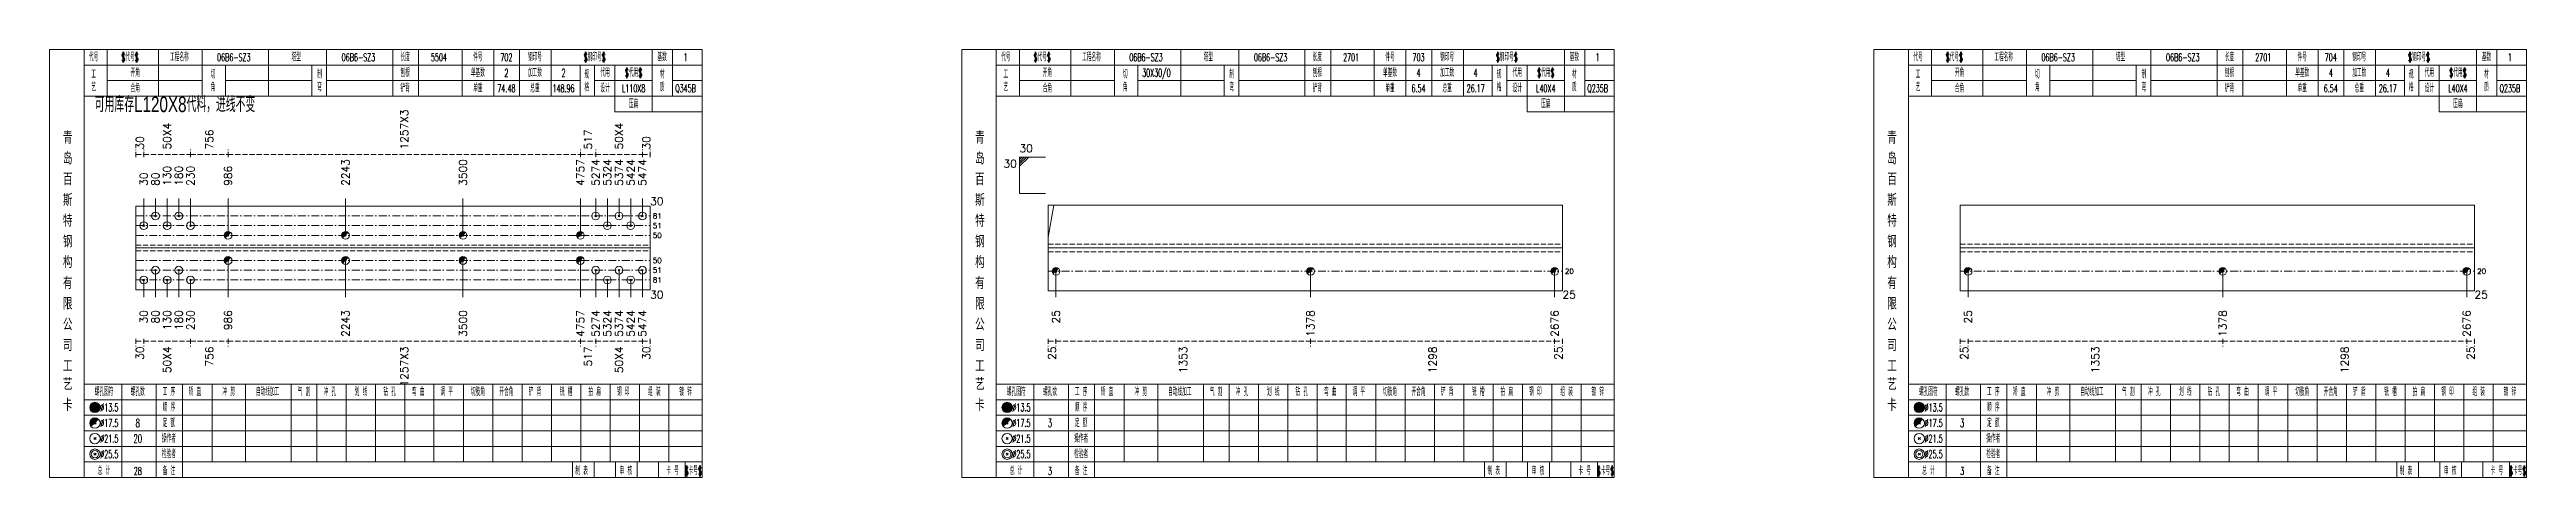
# Model space of a CAD drawing. Extents: x -533 to 8774, y 0 to 7979.
# Drawn here: x 703 to 1657, y 2954 to 3119 of the extents above; entities that cross this region are included whole.
import ezdxf
from ezdxf.enums import TextEntityAlignment as Align

# ---------------------------------------------------------------- set-up
doc = ezdxf.new("R2010")
doc.units = 0
doc.header["$MEASUREMENT"] = 0
doc.linetypes.add('一点画线', pattern=[5.2, 3, -1, 0.2, -1])
doc.linetypes.add('虚线', pattern=[2.75, 2, -0.75])
doc.layers.get('0').update_dxf_attribs({"linetype": 'CONTINUOUS', "lineweight": 25})
for name, color, linetype, lineweight in [('1', 7, 'CONTINUOUS', 25), ('4', 7, 'CONTINUOUS', 25), ('5', 7, 'CONTINUOUS', 25)]:
    doc.layers.add(name, color=color, linetype=linetype, lineweight=lineweight)
doc.styles.get("Standard").update_dxf_attribs({"font": 'simplex.shx', "width": 0.7, "height": 3, "bigfont": 'gbhzfs.shx'})

# ---------------------------------------------------------------- blocks, each defined once
blk = doc.blocks.new('孔17.5')
at = {"layer": '5', "color": 7, "linetype": 'Continuous', "lineweight": 0}
for p, q in [((-0.2, -0.2), (0.2, 0.2)), ((-0.2, 0.2), (0.2, -0.2))]:
    blk.add_line(p, q, dxfattribs=at)
at = {"layer": '5', "color": 7, "linetype": 'Continuous', "lineweight": 13}
blk.add_circle((0, 0), 1, dxfattribs=at)
for radius in [0.9, 0.8, 0.7, 0.6, 0.5, 0.4, 0.3, 0.2, 0.1]:
    blk.add_arc((0, 0), radius, 45, 225, dxfattribs=at)
blk = doc.blocks.new('孔21.5')
at = {"layer": '5', "color": 7, "linetype": 'Continuous', "lineweight": 13}
for p, q in [((-0.2, -0.2), (0.2, 0.2)), ((0.2, -0.2), (-0.2, 0.2))]:
    blk.add_line(p, q, dxfattribs=at)
blk.add_circle((0, 0), 1, dxfattribs=at)

msp = doc.modelspace()

# ---------------------------------------------------------------- linework, layer by layer
at = {"color": 8, "linetype": '虚线', "lineweight": 9}
for p, q in [((736.1, 3077.56), (736.1, 3080.56)), ((736.1, 3078.56), (739.1, 3078.56)), ((739.1, 3077.56), (739.1, 3080.56)), ((739.1, 3077.56), (739.1, 3080.56)), ((739.1, 3078.56), (757.1, 3078.56)), ((757.1, 3077.56), (757.1, 3080.56)), ((757.1, 3077.56), (757.1, 3080.56)), ((757.1, 3078.56), (771.59, 3078.56)), ((771.59, 3077.56), (771.59, 3080.56)), ((771.59, 3077.56), (771.59, 3080.56)), ((771.59, 3078.56), (907.31, 3078.56)), ((907.31, 3077.56), (907.31, 3080.56)), ((907.31, 3077.56), (907.31, 3080.56)), ((907.31, 3078.56), (913.2, 3078.56)), ((913.2, 3077.56), (913.2, 3080.56)), ((913.2, 3077.56), (913.2, 3080.56)), ((913.2, 3078.56), (931.2, 3078.56)), ((931.2, 3077.56), (931.2, 3080.56)), ((931.2, 3077.56), (931.2, 3080.56)), ((931.2, 3078.56), (934.2, 3078.56)), ((934.2, 3077.56), (934.2, 3080.56)), ((736.1, 3007.56), (736.1, 3004.56)), ((736.1, 3006.56), (739.1, 3006.56)), ((739.1, 3007.56), (739.1, 3004.56)), ((739.1, 3007.56), (739.1, 3004.56)), ((739.1, 3006.56), (757.1, 3006.56)), ((757.1, 3007.56), (757.1, 3004.56)), ((757.1, 3007.56), (757.1, 3004.56)), ((757.1, 3006.56), (771.59, 3006.56)), ((771.59, 3007.56), (771.59, 3004.56)), ((771.59, 3007.56), (771.59, 3004.56)), ((771.59, 3006.56), (907.31, 3006.56)), ((907.31, 3007.56), (907.31, 3004.56)), ((907.31, 3007.56), (907.31, 3004.56)), ((907.31, 3006.56), (913.2, 3006.56)), ((913.2, 3007.56), (913.2, 3004.56)), ((913.2, 3007.56), (913.2, 3004.56)), ((913.2, 3006.56), (931.2, 3006.56)), ((931.2, 3007.56), (931.2, 3004.56)), ((931.2, 3007.56), (931.2, 3004.56)), ((931.2, 3006.56), (934.2, 3006.56)), ((934.2, 3007.56), (934.2, 3004.56)), ((1087.5, 3007.56), (1087.5, 3004.56)), ((1087.5, 3006.56), (1090.5, 3006.56)), ((1090.5, 3007.56), (1090.5, 3004.56)), ((1090.5, 3007.56), (1090.5, 3004.56)), ((1090.5, 3006.56), (1188.57, 3006.56)), ((1188.57, 3007.56), (1188.57, 3004.56)), ((1188.57, 3007.56), (1188.57, 3004.56)), ((1188.57, 3006.56), (1282.6, 3006.56)), ((1282.6, 3007.56), (1282.6, 3004.56)), ((1282.6, 3007.56), (1282.6, 3004.56)), ((1282.6, 3006.56), (1285.6, 3006.56)), ((1285.6, 3007.56), (1285.6, 3004.56)), ((1438.9, 3007.56), (1438.9, 3004.56)), ((1438.9, 3006.56), (1441.9, 3006.56)), ((1441.9, 3007.56), (1441.9, 3004.56)), ((1441.9, 3007.56), (1441.9, 3004.56)), ((1441.9, 3006.56), (1539.97, 3006.56)), ((1539.97, 3007.56), (1539.97, 3004.56)), ((1539.97, 3007.56), (1539.97, 3004.56)), ((1539.97, 3006.56), (1634, 3006.56)), ((1634, 3007.56), (1634, 3004.56)), ((1634, 3007.56), (1634, 3004.56)), ((1634, 3006.56), (1637, 3006.56)), ((1637, 3007.56), (1637, 3004.56))]:
    msp.add_line(p, q, dxfattribs=at)
at = {"color": 7, "linetype": 'Continuous', "lineweight": 13}
for p, q in [((1076.5, 3077.56), (1086.5, 3077.56)), ((1076.5, 3063.56), (1076.5, 3077.56)), ((1077.38, 3077.56), (1076.5, 3076.68)), ((1078.25, 3077.56), (1076.5, 3075.81)), ((1079.12, 3077.56), (1076.5, 3074.93)), ((1080, 3077.56), (1076.5, 3074.06)), ((1076.5, 3063.56), (1086.5, 3063.56)), ((739.1, 3051.15), (739.1, 3061.56)), ((743.6, 3054.9), (743.6, 3061.56)), ((748.1, 3051.15), (748.1, 3061.56)), ((752.6, 3054.9), (752.6, 3061.56)), ((757.1, 3051.15), (757.1, 3061.56)), ((771.59, 3047.4), (771.59, 3061.56)), ((816.83, 3047.4), (816.83, 3061.56)), ((862.07, 3047.4), (862.07, 3061.56)), ((907.31, 3047.4), (907.31, 3061.56)), ((913.2, 3054.9), (913.2, 3061.56)), ((917.7, 3051.15), (917.7, 3061.56)), ((922.2, 3054.9), (922.2, 3061.56)), ((926.7, 3051.15), (926.7, 3061.56)), ((931.2, 3054.9), (931.2, 3061.56)), ((1087.5, 3046.68), (1089.7, 3059.06)), ((771.59, 3037.72), (771.59, 3023.56)), ((816.83, 3037.72), (816.83, 3023.56)), ((862.07, 3037.72), (862.07, 3023.56)), ((907.31, 3037.72), (907.31, 3023.56)), ((739.1, 3030.22), (739.1, 3023.56)), ((743.6, 3033.97), (743.6, 3023.56)), ((748.1, 3030.22), (748.1, 3023.56)), ((752.6, 3033.97), (752.6, 3023.56)), ((757.1, 3030.22), (757.1, 3023.56)), ((913.2, 3033.97), (913.2, 3023.56)), ((917.7, 3030.22), (917.7, 3023.56)), ((922.2, 3033.97), (922.2, 3023.56)), ((926.7, 3030.22), (926.7, 3023.56)), ((931.2, 3033.97), (931.2, 3023.56)), ((1090.5, 3033.56), (1090.5, 3023.56)), ((1188.57, 3033.56), (1188.57, 3023.56)), ((1282.6, 3033.56), (1282.6, 3023.56)), ((1441.9, 3033.56), (1441.9, 3023.56)), ((1539.97, 3033.56), (1539.97, 3023.56)), ((1634, 3033.56), (1634, 3023.56))]:
    msp.add_line(p, q, dxfattribs=at)
at = {"color": 7, "linetype": 'Continuous', "lineweight": 18}
for p, q in [((736.1, 3058.65), (736.1, 3026.47)), ((736.1, 3058.65), (934.2, 3058.65)), ((934.2, 3058.65), (934.2, 3026.47)), ((1087.5, 3059.06), (1087.5, 3026.06)), ((1087.5, 3059.06), (1285.6, 3059.06)), ((1285.6, 3059.06), (1285.6, 3026.06)), ((1438.9, 3059.06), (1438.9, 3026.06)), ((1438.9, 3059.06), (1637, 3059.06)), ((1637, 3059.06), (1637, 3026.06)), ((736.1, 3042.56), (934.2, 3042.56)), ((1087.5, 3042.56), (1285.6, 3042.56)), ((1438.9, 3042.56), (1637, 3042.56))]:
    msp.add_line(p, q, dxfattribs=at)
at = {"color": 3, "linetype": '一点画线', "lineweight": 13}
for p, q in [((736.1, 3054.9), (934.2, 3054.9)), ((736.1, 3051.15), (934.2, 3051.15)), ((736.1, 3047.4), (934.2, 3047.4)), ((736.1, 3037.72), (934.2, 3037.72)), ((736.1, 3033.97), (934.2, 3033.97)), ((736.1, 3030.22), (934.2, 3030.22)), ((1087.5, 3033.56), (1285.6, 3033.56)), ((1438.9, 3033.56), (1637, 3033.56))]:
    msp.add_line(p, q, dxfattribs=at)
at = {"color": 1, "linetype": '虚线', "lineweight": 18}
for p, q in [((1087.5, 3044.06), (1285.6, 3044.06)), ((1438.9, 3044.06), (1637, 3044.06)), ((736.1, 3043.65), (934.2, 3043.65)), ((736.1, 3041.47), (934.2, 3041.47)), ((1087.5, 3041.06), (1285.6, 3041.06)), ((1438.9, 3041.06), (1637, 3041.06))]:
    msp.add_line(p, q, dxfattribs=at)
at = {"layer": '1', "color": 7, "linetype": 'Continuous', "lineweight": 18}
for p, q in [((736.1, 3026.47), (934.2, 3026.47)), ((1087.5, 3026.06), (1285.6, 3026.06)), ((1438.9, 3026.06), (1637, 3026.06))]:
    msp.add_line(p, q, dxfattribs=at)
at = {"layer": '4', "color": 1, "linetype": 'Continuous', "lineweight": 18}
for p, q in [((716.1, 2954.06), (716.1, 3119.06)), ((716.1, 3113.06), (954.2, 3113.06)), ((725, 3101.06), (725, 3119.06)), ((744.8, 3101.06), (744.8, 3119.06)), ((761.6, 3101.06), (761.6, 3119.06)), ((770.6, 3101.06), (770.6, 3113.06)), ((787.2, 3101.06), (787.2, 3119.06)), ((803.9, 3101.06), (803.9, 3113.06)), ((809.5, 3101.06), (809.5, 3119.06)), ((835, 3101.06), (835, 3119.06)), ((845, 3101.06), (845, 3119.06)), ((861.7, 3101.06), (861.7, 3119.06)), ((873.9, 3101.06), (873.9, 3119.06)), ((883.9, 3101.06), (883.9, 3119.06)), ((896.1, 3101.06), (896.1, 3119.06)), ((907.2, 3101.06), (907.2, 3113.06)), ((912.8, 3101.06), (912.8, 3113.06)), ((920.6, 3095.06), (920.6, 3113.06)), ((935, 3095.06), (935, 3119.06)), ((942.8, 3101.06), (942.8, 3119.06)), ((1067.5, 2954.06), (1067.5, 3119.06)), ((1067.5, 3113.06), (1305.6, 3113.06)), ((1076.4, 3101.06), (1076.4, 3119.06)), ((1096.2, 3101.06), (1096.2, 3119.06)), ((1113, 3101.06), (1113, 3119.06)), ((1122, 3101.06), (1122, 3113.06)), ((1138.6, 3101.06), (1138.6, 3119.06)), ((1155.3, 3101.06), (1155.3, 3113.06)), ((1160.9, 3101.06), (1160.9, 3119.06)), ((1186.4, 3101.06), (1186.4, 3119.06)), ((1196.4, 3101.06), (1196.4, 3119.06)), ((1213.1, 3101.06), (1213.1, 3119.06)), ((1225.3, 3101.06), (1225.3, 3119.06)), ((1235.3, 3101.06), (1235.3, 3119.06)), ((1247.5, 3101.06), (1247.5, 3119.06)), ((1258.6, 3101.06), (1258.6, 3113.06)), ((1264.2, 3101.06), (1264.2, 3113.06)), ((1272, 3095.06), (1272, 3113.06)), ((1286.4, 3095.06), (1286.4, 3119.06)), ((1294.2, 3101.06), (1294.2, 3119.06)), ((1418.9, 2954.06), (1418.9, 3119.06)), ((1418.9, 3113.06), (1657, 3113.06)), ((1427.8, 3101.06), (1427.8, 3119.06)), ((1447.6, 3101.06), (1447.6, 3119.06)), ((1464.4, 3101.06), (1464.4, 3119.06)), ((1473.4, 3101.06), (1473.4, 3113.06)), ((1490, 3101.06), (1490, 3119.06)), ((1506.7, 3101.06), (1506.7, 3113.06)), ((1512.3, 3101.06), (1512.3, 3119.06)), ((1537.8, 3101.06), (1537.8, 3119.06)), ((1547.8, 3101.06), (1547.8, 3119.06)), ((1564.5, 3101.06), (1564.5, 3119.06)), ((1576.7, 3101.06), (1576.7, 3119.06)), ((1586.7, 3101.06), (1586.7, 3119.06)), ((1598.9, 3101.06), (1598.9, 3119.06)), ((1610, 3101.06), (1610, 3113.06)), ((1615.6, 3101.06), (1615.6, 3113.06)), ((1623.4, 3095.06), (1623.4, 3113.06)), ((1637.8, 3095.06), (1637.8, 3119.06)), ((1645.6, 3101.06), (1645.6, 3119.06)), ((725, 3107.06), (761.6, 3107.06)), ((770.6, 3107.06), (803.9, 3107.06)), ((809.5, 3107.06), (907.2, 3107.06)), ((912.8, 3107.06), (935, 3107.06)), ((942.8, 3107.06), (954.2, 3107.06)), ((1076.4, 3107.06), (1113, 3107.06)), ((1122, 3107.06), (1155.3, 3107.06)), ((1160.9, 3107.06), (1258.6, 3107.06)), ((1264.2, 3107.06), (1286.4, 3107.06)), ((1294.2, 3107.06), (1305.6, 3107.06)), ((1427.8, 3107.06), (1464.4, 3107.06)), ((1473.4, 3107.06), (1506.7, 3107.06)), ((1512.3, 3107.06), (1610, 3107.06)), ((1615.6, 3107.06), (1637.8, 3107.06)), ((1645.6, 3107.06), (1657, 3107.06)), ((716.1, 3101.06), (954.2, 3101.06)), ((920.6, 3095.06), (954.2, 3095.06)), ((1067.5, 3101.06), (1305.6, 3101.06)), ((1272, 3095.06), (1305.6, 3095.06)), ((1418.9, 3101.06), (1657, 3101.06)), ((1623.4, 3095.06), (1657, 3095.06)), ((716.1, 2990.06), (954.2, 2990.06)), ((730.6, 2954.06), (730.6, 2990.06)), ((743.9, 2954.06), (743.9, 2990.06)), ((754, 2954.06), (754, 2990.06)), ((765.4, 2960.06), (765.4, 2990.06)), ((778.3, 2960.06), (778.3, 2990.06)), ((795.9, 2960.06), (795.9, 2990.06)), ((805.8, 2960.06), (805.8, 2990.06)), ((817.1, 2960.06), (817.1, 2990.06)), ((828.4, 2960.06), (828.4, 2990.06)), ((839.7, 2960.06), (839.7, 2990.06)), ((850.9, 2960.06), (850.9, 2990.06)), ((862.3, 2960.06), (862.3, 2990.06)), ((873.6, 2960.06), (873.6, 2990.06)), ((884.9, 2960.06), (884.9, 2990.06)), ((896.2, 2960.06), (896.2, 2990.06)), ((907.5, 2960.06), (907.5, 2990.06)), ((918.8, 2960.06), (918.8, 2990.06)), ((930.1, 2960.06), (930.1, 2990.06)), ((941.4, 2960.06), (941.4, 2990.06)), ((1067.5, 2990.06), (1305.6, 2990.06)), ((1082, 2954.06), (1082, 2990.06)), ((1095.3, 2954.06), (1095.3, 2990.06)), ((1105.4, 2954.06), (1105.4, 2990.06)), ((1116.8, 2960.06), (1116.8, 2990.06)), ((1129.7, 2960.06), (1129.7, 2990.06)), ((1147.3, 2960.06), (1147.3, 2990.06)), ((1157.2, 2960.06), (1157.2, 2990.06)), ((1168.5, 2960.06), (1168.5, 2990.06)), ((1179.8, 2960.06), (1179.8, 2990.06)), ((1191.1, 2960.06), (1191.1, 2990.06)), ((1202.3, 2960.06), (1202.3, 2990.06)), ((1213.7, 2960.06), (1213.7, 2990.06)), ((1225, 2960.06), (1225, 2990.06)), ((1236.3, 2960.06), (1236.3, 2990.06)), ((1247.6, 2960.06), (1247.6, 2990.06)), ((1258.9, 2960.06), (1258.9, 2990.06)), ((1270.2, 2960.06), (1270.2, 2990.06)), ((1281.5, 2960.06), (1281.5, 2990.06)), ((1292.8, 2960.06), (1292.8, 2990.06)), ((1418.9, 2990.06), (1657, 2990.06)), ((1433.4, 2954.06), (1433.4, 2990.06)), ((1446.7, 2954.06), (1446.7, 2990.06)), ((1456.8, 2954.06), (1456.8, 2990.06)), ((1468.2, 2960.06), (1468.2, 2990.06)), ((1481.1, 2960.06), (1481.1, 2990.06)), ((1498.7, 2960.06), (1498.7, 2990.06)), ((1508.6, 2960.06), (1508.6, 2990.06)), ((1519.9, 2960.06), (1519.9, 2990.06)), ((1531.2, 2960.06), (1531.2, 2990.06)), ((1542.5, 2960.06), (1542.5, 2990.06)), ((1553.7, 2960.06), (1553.7, 2990.06)), ((1565.1, 2960.06), (1565.1, 2990.06)), ((1576.4, 2960.06), (1576.4, 2990.06)), ((1587.7, 2960.06), (1587.7, 2990.06)), ((1599, 2960.06), (1599, 2990.06)), ((1610.3, 2960.06), (1610.3, 2990.06)), ((1621.6, 2960.06), (1621.6, 2990.06)), ((1632.9, 2960.06), (1632.9, 2990.06)), ((1644.2, 2960.06), (1644.2, 2990.06)), ((716.1, 2984.06), (954.2, 2984.06)), ((716.1, 2978.06), (954.2, 2978.06)), ((1067.5, 2984.06), (1305.6, 2984.06)), ((1067.5, 2978.06), (1305.6, 2978.06)), ((1418.9, 2984.06), (1657, 2984.06)), ((1418.9, 2978.06), (1657, 2978.06)), ((716.1, 2972.06), (954.2, 2972.06)), ((1067.5, 2972.06), (1305.6, 2972.06)), ((1418.9, 2972.06), (1657, 2972.06)), ((716.1, 2966.06), (954.2, 2966.06)), ((716.1, 2960.06), (954.2, 2960.06)), ((904.2, 2954.06), (904.2, 2960.06)), ((912.6, 2954.06), (912.6, 2960.06)), ((920.8, 2954.06), (920.8, 2960.06)), ((929.2, 2954.06), (929.2, 2960.06)), ((937.4, 2954.06), (937.4, 2960.06)), ((947.7, 2954.06), (947.7, 2960.06)), ((1067.5, 2966.06), (1305.6, 2966.06)), ((1067.5, 2960.06), (1305.6, 2960.06)), ((1255.6, 2954.06), (1255.6, 2960.06)), ((1264, 2954.06), (1264, 2960.06)), ((1272.2, 2954.06), (1272.2, 2960.06)), ((1280.6, 2954.06), (1280.6, 2960.06)), ((1288.8, 2954.06), (1288.8, 2960.06)), ((1299.1, 2954.06), (1299.1, 2960.06)), ((1418.9, 2966.06), (1657, 2966.06)), ((1418.9, 2960.06), (1657, 2960.06)), ((1607, 2954.06), (1607, 2960.06)), ((1615.4, 2954.06), (1615.4, 2960.06)), ((1623.6, 2954.06), (1623.6, 2960.06)), ((1632, 2954.06), (1632, 2960.06)), ((1640.2, 2954.06), (1640.2, 2960.06)), ((1650.5, 2954.06), (1650.5, 2960.06))]:
    msp.add_line(p, q, dxfattribs=at)
at = {"layer": '4', "color": 7, "linetype": 'Continuous', "lineweight": 13}
for p, q in [((720.1, 2980.86), (720.5, 2981.26)), ((720.5, 2980.86), (720.1, 2981.26)), ((1071.5, 2980.86), (1071.9, 2981.26)), ((1071.9, 2980.86), (1071.5, 2981.26)), ((1422.9, 2980.86), (1423.3, 2981.26)), ((1423.3, 2980.86), (1422.9, 2981.26)), ((719.9, 2968.66), (720.7, 2969.46)), ((720.7, 2968.66), (719.9, 2969.46)), ((1071.3, 2968.66), (1072.1, 2969.46)), ((1072.1, 2968.66), (1071.3, 2969.46)), ((1422.7, 2968.66), (1423.5, 2969.46)), ((1423.5, 2968.66), (1422.7, 2969.46)), ((719.9, 2962.66), (720.7, 2963.46)), ((720.7, 2962.66), (719.9, 2963.46)), ((1071.3, 2962.66), (1072.1, 2963.46)), ((1072.1, 2962.66), (1071.3, 2963.46)), ((1422.7, 2962.66), (1423.5, 2963.46)), ((1423.5, 2962.66), (1422.7, 2963.46))]:
    msp.add_line(p, q, dxfattribs=at)
at = {"layer": '4', "color": 7, "linetype": 'Continuous', "lineweight": 0}
for p, q in [((719.9, 2974.66), (720.7, 2975.46)), ((719.9, 2975.46), (720.7, 2974.66)), ((1071.3, 2974.66), (1072.1, 2975.46)), ((1071.3, 2975.46), (1072.1, 2974.66)), ((1422.7, 2974.66), (1423.5, 2975.46)), ((1422.7, 2975.46), (1423.5, 2974.66))]:
    msp.add_line(p, q, dxfattribs=at)
at = {"layer": '4', "color": 1, "linetype": 'Continuous', "lineweight": 18}
for points in [[(702.8, 3119.06), (702.8, 2954.06), (954.2, 2954.06), (954.2, 3119.06)], [(1054.2, 3119.06), (1054.2, 2954.06), (1305.6, 2954.06), (1305.6, 3119.06)], [(1405.6, 3119.06), (1405.6, 2954.06), (1657, 2954.06), (1657, 3119.06)]]:
    msp.add_lwpolyline(points, close=True, dxfattribs=at)
at = {"layer": '4', "color": 7, "linetype": 'Continuous', "lineweight": 13}
for centre, radius in [((720.3, 2981.06), 2), ((720.3, 2981.06), 1.8), ((720.3, 2981.06), 1.6), ((720.3, 2981.06), 1.4), ((720.3, 2981.06), 1.2), ((720.3, 2981.06), 1), ((720.3, 2981.06), 0.8), ((720.3, 2981.06), 0.6), ((720.3, 2981.06), 0.4), ((720.3, 2981.06), 0.2), ((1071.7, 2981.06), 2), ((1071.7, 2981.06), 1.8), ((1071.7, 2981.06), 1.6), ((1071.7, 2981.06), 1.4), ((1071.7, 2981.06), 1.2), ((1071.7, 2981.06), 1), ((1071.7, 2981.06), 0.8), ((1071.7, 2981.06), 0.6), ((1071.7, 2981.06), 0.4), ((1071.7, 2981.06), 0.2), ((1423.1, 2981.06), 2), ((1423.1, 2981.06), 1.8), ((1423.1, 2981.06), 1.6), ((1423.1, 2981.06), 1.4), ((1423.1, 2981.06), 1.2), ((1423.1, 2981.06), 1), ((1423.1, 2981.06), 0.8), ((1423.1, 2981.06), 0.6), ((1423.1, 2981.06), 0.4), ((1423.1, 2981.06), 0.2), ((720.3, 2975.06), 2), ((720.3, 2969.06), 2), ((1071.7, 2975.06), 2), ((1071.7, 2969.06), 2), ((1423.1, 2975.06), 2), ((1423.1, 2969.06), 2), ((720.3, 2963.06), 2), ((720.3, 2963.06), 1.4), ((1071.7, 2963.06), 2), ((1071.7, 2963.06), 1.4), ((1423.1, 2963.06), 2), ((1423.1, 2963.06), 1.4)]:
    msp.add_circle(centre, radius, dxfattribs=at)
for centre, radius in [((720.3, 2975.06), 1.8), ((720.3, 2975.06), 1.6), ((720.3, 2975.06), 1.4), ((720.3, 2975.06), 1.2), ((720.3, 2975.06), 1), ((720.3, 2975.06), 0.8), ((720.3, 2975.06), 0.6), ((720.3, 2975.06), 0.4), ((720.3, 2975.06), 0.2), ((1071.7, 2975.06), 1.8), ((1071.7, 2975.06), 1.6), ((1071.7, 2975.06), 1.4), ((1071.7, 2975.06), 1.2), ((1071.7, 2975.06), 1), ((1071.7, 2975.06), 0.8), ((1071.7, 2975.06), 0.6), ((1071.7, 2975.06), 0.4), ((1071.7, 2975.06), 0.2), ((1423.1, 2975.06), 1.8), ((1423.1, 2975.06), 1.6), ((1423.1, 2975.06), 1.4), ((1423.1, 2975.06), 1.2), ((1423.1, 2975.06), 1), ((1423.1, 2975.06), 0.8), ((1423.1, 2975.06), 0.6), ((1423.1, 2975.06), 0.4), ((1423.1, 2975.06), 0.2)]:
    msp.add_arc(centre, radius, 45, 225, dxfattribs=at)

# ---------------------------------------------------------------- block references
at = {"color": 7, "linetype": 'Continuous', "lineweight": 13, "xscale": 1.5, "yscale": 1.5, "zscale": 1.5}
for name, p in [('孔21.5', (743.6, 3054.9)), ('孔21.5', (752.6, 3054.9)), ('孔21.5', (913.2, 3054.9)), ('孔21.5', (922.2, 3054.9)), ('孔21.5', (931.2, 3054.9)), ('孔21.5', (739.1, 3051.15)), ('孔21.5', (748.1, 3051.15)), ('孔21.5', (757.1, 3051.15)), ('孔17.5', (771.59, 3047.4)), ('孔17.5', (816.83, 3047.4)), ('孔17.5', (862.07, 3047.4)), ('孔17.5', (907.31, 3047.4)), ('孔21.5', (917.7, 3051.15)), ('孔21.5', (926.7, 3051.15))]:
    msp.add_blockref(name, p, dxfattribs=at)
at = {"layer": '1', "color": 7, "linetype": 'Continuous', "lineweight": 13, "xscale": 1.5, "yscale": 1.5, "zscale": 1.5}
for name, p in [('孔21.5', (743.6, 3033.97)), ('孔21.5', (752.6, 3033.97)), ('孔17.5', (771.59, 3037.72)), ('孔17.5', (816.83, 3037.72)), ('孔17.5', (862.07, 3037.72)), ('孔17.5', (907.31, 3037.72)), ('孔21.5', (913.2, 3033.97)), ('孔21.5', (922.2, 3033.97)), ('孔21.5', (931.2, 3033.97)), ('孔17.5', (1090.5, 3033.56)), ('孔17.5', (1188.57, 3033.56)), ('孔17.5', (1282.6, 3033.56)), ('孔17.5', (1441.9, 3033.56)), ('孔17.5', (1539.97, 3033.56)), ('孔17.5', (1634, 3033.56)), ('孔21.5', (739.1, 3030.22)), ('孔21.5', (748.1, 3030.22)), ('孔21.5', (757.1, 3030.22)), ('孔21.5', (917.7, 3030.22)), ('孔21.5', (926.7, 3030.22))]:
    msp.add_blockref(name, p, dxfattribs=at)

# ---------------------------------------------------------------- texts
at = {"color": 8, "linetype": 'Continuous', "lineweight": 9}
for s, p in [('1257X3', (839.45, 3080.56)), ('30', (737.6, 3080.56)), ('50X4', (748.1, 3080.56)), ('756', (764.34, 3080.56)), ('517', (910.26, 3080.56)), ('50X4', (922.2, 3080.56)), ('30', (932.7, 3080.56))]:
    msp.add_text(s, height=3, rotation=90, dxfattribs=at).set_placement(p, align=Align.MIDDLE_LEFT)
at = {"color": 7, "linetype": 'Continuous', "lineweight": 13}
msp.add_text('30', height=3, dxfattribs=at).set_placement((1076.5, 3078.56), align=Align.BOTTOM_LEFT)
for s, p in [('130', (748.1, 3066.56)), ('180', (752.6, 3066.56)), ('230', (757.1, 3066.56)), ('986', (771.59, 3066.56)), ('2243', (816.83, 3066.56)), ('3500', (862.07, 3066.56)), ('4757', (907.31, 3066.56)), ('5274', (913.2, 3066.56)), ('5324', (917.7, 3066.56)), ('5374', (922.2, 3066.56)), ('5424', (926.7, 3066.56)), ('5474', (931.2, 3066.56)), ('30', (739.1, 3066.56)), ('80', (743.6, 3066.56))]:
    msp.add_text(s, height=3, rotation=90, dxfattribs=at).set_placement(p, align=Align.MIDDLE_LEFT)
msp.add_text('30', height=3, dxfattribs=at).set_placement((1075.5, 3076.56), align=Align.TOP_RIGHT)
for s, height, p in [('30', 3, (934.2, 3060.56)), ('81', 2, (935.2, 3054.9)), ('51', 2, (935.2, 3051.15)), ('50', 2, (935.2, 3047.4)), ('50', 2, (935.2, 3037.72)), ('51', 2, (935.2, 3033.97)), ('20', 2, (1286.6, 3033.56)), ('20', 2, (1638, 3033.56)), ('81', 2, (935.2, 3030.22))]:
    msp.add_text(s, height=height, dxfattribs=at).set_placement(p, align=Align.MIDDLE_LEFT)
at = {"color": 8, "linetype": 'Continuous', "lineweight": 9}
for s, p in [('30', (737.6, 3004.56)), ('50X4', (748.1, 3004.56)), ('756', (764.34, 3004.56)), ('1257X3', (839.45, 3004.56)), ('517', (910.26, 3004.56)), ('50X4', (922.2, 3004.56)), ('30', (932.7, 3004.56)), ('25', (1089, 3004.56)), ('1353', (1139.53, 3004.56)), ('1298', (1235.58, 3004.56)), ('25', (1284.1, 3004.56)), ('25', (1440.4, 3004.56)), ('1353', (1490.93, 3004.56)), ('1298', (1586.98, 3004.56)), ('25', (1635.5, 3004.56))]:
    msp.add_text(s, height=3, rotation=90, dxfattribs=at).set_placement(p, align=Align.MIDDLE_RIGHT)
at = {"color": 0, "linetype": 'Continuous', "insert": (720.24, 3100.93), "char_height": 6, "width": 126.2495, "attachment_point": 1}
msp.add_mtext('可用库存{\\fArial|b0|i0|c0|p32;L120X8}代料，进线不变', dxfattribs=at)
at = {"layer": '1', "color": 7, "linetype": 'Continuous', "lineweight": 13}
for s, p in [('30', (934.2, 3024.56)), ('25', (1285.6, 3024.56)), ('25', (1637, 3024.56))]:
    msp.add_text(s, height=3, dxfattribs=at).set_placement(p, align=Align.MIDDLE_LEFT)
for s, p in [('30', (739.1, 3018.56)), ('80', (743.6, 3018.56)), ('130', (748.1, 3018.56)), ('180', (752.6, 3018.56)), ('230', (757.1, 3018.56)), ('986', (771.59, 3018.56)), ('2243', (816.83, 3018.56)), ('3500', (862.07, 3018.56)), ('4757', (907.31, 3018.56)), ('5274', (913.2, 3018.56)), ('5324', (917.7, 3018.56)), ('5374', (922.2, 3018.56)), ('5424', (926.7, 3018.56)), ('5474', (931.2, 3018.56)), ('25', (1090.5, 3018.56)), ('1378', (1188.57, 3018.56)), ('2676', (1282.6, 3018.56)), ('25', (1441.9, 3018.56)), ('1378', (1539.97, 3018.56)), ('2676', (1634, 3018.56))]:
    msp.add_text(s, height=3, rotation=90, dxfattribs=at).set_placement(p, align=Align.MIDDLE_RIGHT)
at = {"layer": '4', "color": 1, "linetype": 'Continuous', "lineweight": 13}
for s, height, width, p in [('代号', 3, 0.6, (719.8, 3116.06)), ('工', 3, 0.6, (719.8, 3109.46)), ('$代号$', 3, 0.6, (733.8, 3116.06)), ('开角', 3, 0.6, (735.8, 3110.06)), ('工程名称', 3, 0.6, (752.8, 3116.06)), ('切', 3, 0.6, (765.8, 3109.46)), ('06B6-SZ3', 3, 0.6, (773.8, 3116.06)), ('塔型', 3, 0.6, (797.8, 3116.06)), ('制', 3, 0.6, (806.8, 3109.46)), ('06B6-SZ3', 3, 0.6, (821.8, 3116.06)), ('刨根', 3, 0.6, (839.8, 3110.06)), ('长度', 3, 0.6, (839.8, 3116.06)), ('5504', 3, 0.6, (852.8, 3116.06)), ('单基数', 3, 0.6, (867.8, 3110.06)), ('件号', 3, 0.6, (867.8, 3116.06)), ('702', 3, 0.6, (878.8, 3116.06)), ('2', 3, 0.6, (878.8, 3110.06)), ('加工数', 3, 0.6, (889.8, 3110.06)), ('钢印号', 3, 0.6, (889.8, 3116.06)), ('2', 3, 0.6, (900.8, 3110.06)), ('规', 3, 0.6, (909.8, 3109.46)), ('$钢印号$', 3, 0.6, (912.8, 3116.06)), ('代用', 3, 0.6, (916.8, 3110.06)), ('$代用$', 3, 0.6, (927.8, 3110.06)), ('基数', 3, 0.6, (938.8, 3116.06)), ('材', 3, 0.6, (938.8, 3109.46)), ('1', 3, 0.6, (947.8, 3116.06)), ('代号', 3, 0.6, (1071.2, 3116.06)), ('工', 3, 0.6, (1071.2, 3109.46)), ('$代号$', 3, 0.6, (1085.2, 3116.06)), ('开角', 3, 0.6, (1087.2, 3110.06)), ('工程名称', 3, 0.6, (1104.2, 3116.06)), ('切', 3, 0.6, (1117.2, 3109.46)), ('06B6-SZ3', 3, 0.6, (1125.2, 3116.06)), ('30X30/0', 3, 0.6, (1129.2, 3110.06)), ('塔型', 3, 0.6, (1149.2, 3116.06)), ('制', 3, 0.6, (1158.2, 3109.46)), ('06B6-SZ3', 3, 0.6, (1173.2, 3116.06)), ('刨根', 3, 0.6, (1191.2, 3110.06)), ('长度', 3, 0.6, (1191.2, 3116.06)), ('2701', 3, 0.6, (1204.2, 3116.06)), ('单基数', 3, 0.6, (1219.2, 3110.06)), ('件号', 3, 0.6, (1219.2, 3116.06)), ('703', 3, 0.6, (1230.2, 3116.06)), ('4', 3, 0.6, (1230.2, 3110.06)), ('加工数', 3, 0.6, (1241.2, 3110.06)), ('钢印号', 3, 0.6, (1241.2, 3116.06)), ('4', 3, 0.6, (1252.2, 3110.06)), ('规', 3, 0.6, (1261.2, 3109.46)), ('$钢印号$', 3, 0.6, (1264.2, 3116.06)), ('代用', 3, 0.6, (1268.2, 3110.06)), ('$代用$', 3, 0.6, (1279.2, 3110.06)), ('基数', 3, 0.6, (1290.2, 3116.06)), ('材', 3, 0.6, (1290.2, 3109.46)), ('1', 3, 0.6, (1299.2, 3116.06)), ('代号', 3, 0.6, (1422.6, 3116.06)), ('工', 3, 0.6, (1422.6, 3109.46)), ('$代号$', 3, 0.6, (1436.6, 3116.06)), ('开角', 3, 0.6, (1438.6, 3110.06)), ('工程名称', 3, 0.6, (1455.6, 3116.06)), ('切', 3, 0.6, (1468.6, 3109.46)), ('06B6-SZ3', 3, 0.6, (1476.6, 3116.06)), ('塔型', 3, 0.6, (1500.6, 3116.06)), ('制', 3, 0.6, (1509.6, 3109.46)), ('06B6-SZ3', 3, 0.6, (1524.6, 3116.06)), ('刨根', 3, 0.6, (1542.6, 3110.06)), ('长度', 3, 0.6, (1542.6, 3116.06)), ('2701', 3, 0.6, (1555.6, 3116.06)), ('单基数', 3, 0.6, (1570.6, 3110.06)), ('件号', 3, 0.6, (1570.6, 3116.06)), ('704', 3, 0.6, (1581.6, 3116.06)), ('4', 3, 0.6, (1581.6, 3110.06)), ('加工数', 3, 0.6, (1592.6, 3110.06)), ('钢印号', 3, 0.6, (1592.6, 3116.06)), ('4', 3, 0.6, (1603.6, 3110.06)), ('规', 3, 0.6, (1612.6, 3109.46)), ('$钢印号$', 3, 0.6, (1615.6, 3116.06)), ('代用', 3, 0.6, (1619.6, 3110.06)), ('$代用$', 3, 0.6, (1630.6, 3110.06)), ('基数', 3, 0.6, (1641.6, 3116.06)), ('材', 3, 0.6, (1641.6, 3109.46)), ('1', 3, 0.6, (1650.6, 3116.06)), ('艺', 3, 0.6, (719.8, 3104.46)), ('合角', 3, 0.6, (735.8, 3104.06)), ('角', 3, 0.6, (765.8, 3104.46)), ('弯', 3, 0.6, (806.8, 3104.46)), ('铲背', 3, 0.6, (839.8, 3104.06)), ('单重', 3, 0.6, (867.8, 3104.06)), ('74.48', 3, 0.6, (878.8, 3104.06)), ('总重', 3, 0.6, (889.8, 3104.06)), ('148.96', 3, 0.6, (900.8, 3104.06)), ('格', 3, 0.6, (909.8, 3104.46)), ('设计', 3, 0.6, (916.8, 3104.06)), ('L110X8', 3, 0.6, (927.8, 3104.06)), ('质', 3, 0.6, (938.8, 3104.46)), ('Q345B', 3, 0.6, (947.8, 3104.06)), ('艺', 3, 0.6, (1071.2, 3104.46)), ('合角', 3, 0.6, (1087.2, 3104.06)), ('角', 3, 0.6, (1117.2, 3104.46)), ('弯', 3, 0.6, (1158.2, 3104.46)), ('铲背', 3, 0.6, (1191.2, 3104.06)), ('单重', 3, 0.6, (1219.2, 3104.06)), ('6.54', 3, 0.6, (1230.2, 3104.06)), ('总重', 3, 0.6, (1241.2, 3104.06)), ('26.17', 3, 0.6, (1252.2, 3104.06)), ('格', 3, 0.6, (1261.2, 3104.46)), ('设计', 3, 0.6, (1268.2, 3104.06)), ('L40X4', 3, 0.6, (1279.2, 3104.06)), ('质', 3, 0.6, (1290.2, 3104.46)), ('Q235B', 3, 0.6, (1299.2, 3104.06)), ('艺', 3, 0.6, (1422.6, 3104.46)), ('合角', 3, 0.6, (1438.6, 3104.06)), ('角', 3, 0.6, (1468.6, 3104.46)), ('弯', 3, 0.6, (1509.6, 3104.46)), ('铲背', 3, 0.6, (1542.6, 3104.06)), ('单重', 3, 0.6, (1570.6, 3104.06)), ('6.54', 3, 0.6, (1581.6, 3104.06)), ('总重', 3, 0.6, (1592.6, 3104.06)), ('26.17', 3, 0.6, (1603.6, 3104.06)), ('格', 3, 0.6, (1612.6, 3104.46)), ('设计', 3, 0.6, (1619.6, 3104.06)), ('L40X4', 3, 0.6, (1630.6, 3104.06)), ('质', 3, 0.6, (1641.6, 3104.46)), ('Q235B', 3, 0.6, (1650.6, 3104.06)), ('压扁', 3, 0.6, (927.8, 3098.06)), ('压扁', 3, 0.6, (1279.2, 3098.06)), ('压扁', 3, 0.6, (1630.6, 3098.06)), ('青', 4.6, 0.8, (709.8, 3085.06)), ('青', 4.6, 0.8, (1061.2, 3085.06)), ('青', 4.6, 0.8, (1412.6, 3085.06)), ('岛', 4.6, 0.8, (709.8, 3077.06)), ('岛', 4.6, 0.8, (1061.2, 3077.06)), ('岛', 4.6, 0.8, (1412.6, 3077.06)), ('斯', 4.6, 0.8, (709.8, 3061.06)), ('百', 4.6, 0.8, (709.8, 3069.06)), ('斯', 4.6, 0.8, (1061.2, 3061.06)), ('百', 4.6, 0.8, (1061.2, 3069.06)), ('斯', 4.6, 0.8, (1412.6, 3061.06)), ('百', 4.6, 0.8, (1412.6, 3069.06)), ('特', 4.6, 0.8, (709.8, 3053.06)), ('特', 4.6, 0.8, (1061.2, 3053.06)), ('特', 4.6, 0.8, (1412.6, 3053.06)), ('钢', 4.6, 0.8, (709.8, 3045.06)), ('钢', 4.6, 0.8, (1061.2, 3045.06)), ('钢', 4.6, 0.8, (1412.6, 3045.06)), ('构', 4.6, 0.8, (709.8, 3037.06)), ('构', 4.6, 0.8, (1061.2, 3037.06)), ('构', 4.6, 0.8, (1412.6, 3037.06)), ('有', 4.6, 0.8, (709.8, 3029.06)), ('有', 4.6, 0.8, (1061.2, 3029.06)), ('有', 4.6, 0.8, (1412.6, 3029.06)), ('公', 4.6, 0.8, (709.8, 3013.06)), ('限', 4.6, 0.8, (709.8, 3021.06)), ('公', 4.6, 0.8, (1061.2, 3013.06)), ('限', 4.6, 0.8, (1061.2, 3021.06)), ('公', 4.6, 0.8, (1412.6, 3013.06)), ('限', 4.6, 0.8, (1412.6, 3021.06)), ('司', 4.6, 0.8, (709.8, 3005.06)), ('司', 4.6, 0.8, (1061.2, 3005.06)), ('司', 4.6, 0.8, (1412.6, 3005.06)), ('工', 4.6, 0.8, (709.8, 2997.06)), ('工', 4.6, 0.8, (1061.2, 2997.06)), ('工', 4.6, 0.8, (1412.6, 2997.06)), ('艺', 4.6, 0.8, (709.8, 2990.06)), ('螺孔图符', 3, 0.6, (723.8, 2987.06)), ('螺孔数', 3, 0.6, (736.8, 2987.06)), ('工 序', 3, 0.6, (748.8, 2987.06)), ('矫 直', 3, 0.6, (758.8, 2987.06)), ('冲 剪', 3, 0.6, (771.8, 2987.06)), ('自动线加工', 3, 0.6, (786.8, 2987.06)), ('气 割', 3, 0.6, (800.8, 2987.06)), ('冲 孔', 3, 0.6, (810.8, 2987.06)), ('划 线', 3, 0.6, (822.8, 2987.06)), ('钻 孔', 3, 0.6, (833.8, 2987.06)), ('弯 曲', 3, 0.6, (844.8, 2987.06)), ('调 平', 3, 0.6, (855.8, 2987.06)), ('切肢角', 3, 0.6, (867.8, 2987.06)), ('开合角', 3, 0.6, (878.8, 2987.06)), ('铲 背', 3, 0.6, (889.8, 2987.06)), ('铣 槽', 3, 0.6, (901.8, 2987.06)), ('拍 扁', 3, 0.6, (912.8, 2987.06)), ('钢 印', 3, 0.6, (923.8, 2987.06)), ('组 装', 3, 0.6, (935.8, 2987.06)), ('镀 锌', 3, 0.6, (947.8, 2987.06)), ('艺', 4.6, 0.8, (1061.2, 2990.06)), ('螺孔图符', 3, 0.6, (1075.2, 2987.06)), ('螺孔数', 3, 0.6, (1088.2, 2987.06)), ('工 序', 3, 0.6, (1100.2, 2987.06)), ('矫 直', 3, 0.6, (1110.2, 2987.06)), ('冲 剪', 3, 0.6, (1123.2, 2987.06)), ('自动线加工', 3, 0.6, (1138.2, 2987.06)), ('气 割', 3, 0.6, (1152.2, 2987.06)), ('冲 孔', 3, 0.6, (1162.2, 2987.06)), ('划 线', 3, 0.6, (1174.2, 2987.06)), ('钻 孔', 3, 0.6, (1185.2, 2987.06)), ('弯 曲', 3, 0.6, (1196.2, 2987.06)), ('调 平', 3, 0.6, (1207.2, 2987.06)), ('切肢角', 3, 0.6, (1219.2, 2987.06)), ('开合角', 3, 0.6, (1230.2, 2987.06)), ('铲 背', 3, 0.6, (1241.2, 2987.06)), ('铣 槽', 3, 0.6, (1253.2, 2987.06)), ('拍 扁', 3, 0.6, (1264.2, 2987.06)), ('钢 印', 3, 0.6, (1275.2, 2987.06)), ('组 装', 3, 0.6, (1287.2, 2987.06)), ('镀 锌', 3, 0.6, (1299.2, 2987.06)), ('艺', 4.6, 0.8, (1412.6, 2990.06)), ('螺孔图符', 3, 0.6, (1426.6, 2987.06)), ('螺孔数', 3, 0.6, (1439.6, 2987.06)), ('工 序', 3, 0.6, (1451.6, 2987.06)), ('矫 直', 3, 0.6, (1461.6, 2987.06)), ('冲 剪', 3, 0.6, (1474.6, 2987.06)), ('自动线加工', 3, 0.6, (1489.6, 2987.06)), ('气 割', 3, 0.6, (1503.6, 2987.06)), ('冲 孔', 3, 0.6, (1513.6, 2987.06)), ('划 线', 3, 0.6, (1525.6, 2987.06)), ('钻 孔', 3, 0.6, (1536.6, 2987.06)), ('弯 曲', 3, 0.6, (1547.6, 2987.06)), ('调 平', 3, 0.6, (1558.6, 2987.06)), ('切肢角', 3, 0.6, (1570.6, 2987.06)), ('开合角', 3, 0.6, (1581.6, 2987.06)), ('铲 背', 3, 0.6, (1592.6, 2987.06)), ('铣 槽', 3, 0.6, (1604.6, 2987.06)), ('拍 扁', 3, 0.6, (1615.6, 2987.06)), ('钢 印', 3, 0.6, (1626.6, 2987.06)), ('组 装', 3, 0.6, (1638.6, 2987.06)), ('镀 锌', 3, 0.6, (1650.6, 2987.06)), ('卡', 4.6, 0.8, (709.8, 2982.06)), ('%%C13.5', 3, 0.5, (725.8, 2981.06)), ('顺 序', 3, 0.6, (748.8, 2981.06)), ('卡', 4.6, 0.8, (1061.2, 2982.06)), ('%%C13.5', 3, 0.5, (1077.2, 2981.06)), ('顺 序', 3, 0.6, (1100.2, 2981.06)), ('卡', 4.6, 0.8, (1412.6, 2982.06)), ('%%C13.5', 3, 0.5, (1428.6, 2981.06)), ('顺 序', 3, 0.6, (1451.6, 2981.06)), ('%%C17.5', 3, 0.5, (725.8, 2975.06)), ('%%C21.5', 3, 0.5, (725.8, 2969.06)), ('20', 3.2, 0.6, (736.8, 2969.06)), ('8', 3.2, 0.6, (736.8, 2975.06)), ('操作者', 3, 0.6, (748.8, 2969.06)), ('定 额', 3, 0.6, (748.8, 2975.06)), ('%%C17.5', 3, 0.5, (1077.2, 2975.06)), ('%%C21.5', 3, 0.5, (1077.2, 2969.06)), ('3', 3.2, 0.6, (1088.2, 2975.06)), ('操作者', 3, 0.6, (1100.2, 2969.06)), ('定 额', 3, 0.6, (1100.2, 2975.06)), ('%%C17.5', 3, 0.5, (1428.6, 2975.06)), ('%%C21.5', 3, 0.5, (1428.6, 2969.06)), ('3', 3.2, 0.6, (1439.6, 2975.06)), ('操作者', 3, 0.6, (1451.6, 2969.06)), ('定 额', 3, 0.6, (1451.6, 2975.06)), ('总 计', 3, 0.6, (723.8, 2956.56)), ('%%C25.5', 3, 0.5, (725.8, 2963.06)), ('28', 3, 0.6, (736.8, 2956.56)), ('检验者', 3, 0.6, (748.8, 2963.06)), ('备 注', 3, 0.6, (748.8, 2956.56)), ('制 表', 3, 0.6, (907.8, 2956.56)), ('审 核', 3, 0.6, (924.8, 2956.56)), ('卡 号', 3, 0.6, (942.8, 2956.56)), ('$卡号$', 3, 0.6, (950.8, 2956.56)), ('总 计', 3, 0.6, (1075.2, 2956.56)), ('%%C25.5', 3, 0.5, (1077.2, 2963.06)), ('3', 3, 0.6, (1088.2, 2956.56)), ('检验者', 3, 0.6, (1100.2, 2963.06)), ('备 注', 3, 0.6, (1100.2, 2956.56)), ('制 表', 3, 0.6, (1259.2, 2956.56)), ('审 核', 3, 0.6, (1276.2, 2956.56)), ('卡 号', 3, 0.6, (1294.2, 2956.56)), ('$卡号$', 3, 0.6, (1302.2, 2956.56)), ('总 计', 3, 0.6, (1426.6, 2956.56)), ('%%C25.5', 3, 0.5, (1428.6, 2963.06)), ('3', 3, 0.6, (1439.6, 2956.56)), ('检验者', 3, 0.6, (1451.6, 2963.06)), ('备 注', 3, 0.6, (1451.6, 2956.56)), ('制 表', 3, 0.6, (1610.6, 2956.56)), ('审 核', 3, 0.6, (1627.6, 2956.56)), ('卡 号', 3, 0.6, (1645.6, 2956.56)), ('$卡号$', 3, 0.6, (1653.6, 2956.56))]:
    msp.add_text(s, height=height, dxfattribs=dict(at, width=width)).set_placement(p, align=Align.MIDDLE_CENTER)

doc.saveas('drawing.dxf')
